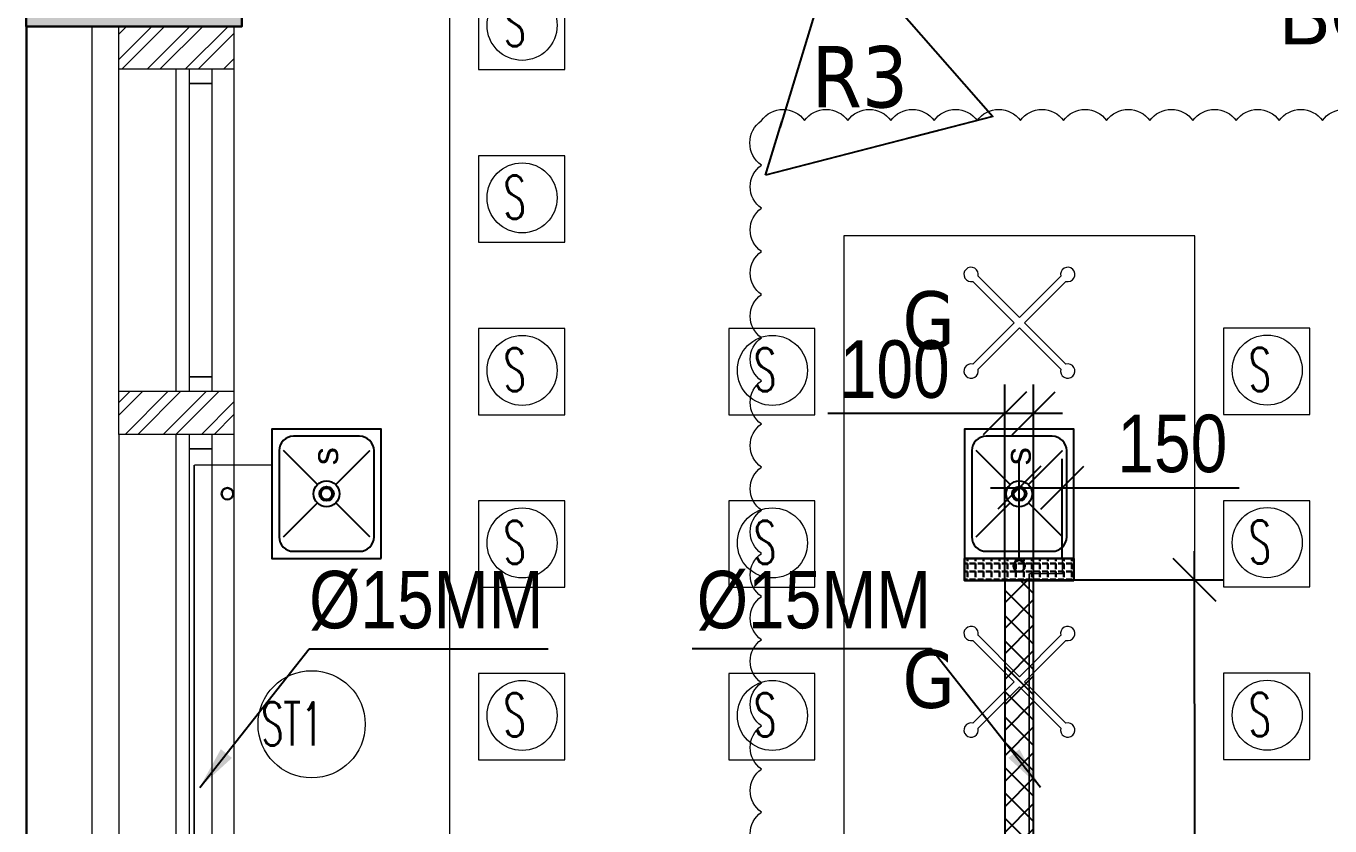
# Model space of a CAD drawing. Header units: inches. Extents: x 5899882 to 5988838, y -468923 to -96891.
# Drawn here: x 5958081 to 5962613, y -289802 to -287020 of the extents above; entities that cross this region are included whole.
import ezdxf

# ---------------------------------------------------------------- set-up
doc = ezdxf.new("R2010")
doc.units = ezdxf.units.IN
doc.header["$MEASUREMENT"] = 0
doc.linetypes.add('1', pattern=[0])
doc.layers.get('Defpoints').update_dxf_attribs({"color": 8})
for name, color, linetype in [('0- SLC ARCH LAYOUT', 7, 'Continuous'), ('0- SLC DIMENSION', 7, 'Continuous'), ('0-SLC RCC 2ND. FLOOR', 7, 'Continuous'), ('0-SLC-40 MM Waste water pipe', 3, 'Continuous'), ('0-SLC-DOMESTIC LINE', 5, 'DOMESTIC_LINE'), ('0-SLC-Raised portion', 1, 'Continuous'), ('0-SLC-Toilet fixture', 5, 'Continuous'), ('A-WALL-PATT', 252, 'Continuous')]:
    doc.layers.add(name, color=color, linetype=linetype)
for name, color, linetype, lineweight in [('ARCL-BOARD', 8, 'Continuous', 9), ('ARCL-HATCH-B', 8, 'Continuous', 5), ('ARLC-COL', 8, 'Continuous', 30), ('ARLC-DIM1', 8, 'Continuous', 5), ('ARLC-DIMF', 8, 'Continuous', 5), ('ARLC-DOOR-W', 8, 'Continuous', 5), ('ARLC-ELE0', 8, 'Continuous', 9), ('ARLC-FUR (NOMN)', 8, 'Continuous', 9), ('ARLC-FURN', 8, 'Continuous', 9), ('ARLC-GAS BURNER', 8, 'Continuous', 5), ('ARLC-HATCH-C', 8, 'Continuous', 5), ('ARLC-SINK', 8, 'Continuous', 9), ('ARLC-TEXT0', 8, 'Continuous', 20), ('ARLC-WALL', 8, 'Continuous', 15)]:
    doc.layers.add(name, color=color, linetype=linetype, lineweight=lineweight)
doc.styles.add('ARIAL', font='tahoma.ttf')
doc.styles.add('RS', font='simplex8.shx', dxfattribs={"width": 0.6, "height": 150})
doc.styles.get("Standard").update_dxf_attribs({"font": 'arial.ttf'})
doc.styles.add('swati', font='GOTHIC.TTF')
doc.styles.add('swis cn bt', font='swissc.ttf')
doc.linetypes.add('DOMESTIC_LINE', pattern='A,0.5,-0.2,["DWS",ARIAL,S=0.1,R=0,X=-0.1,Y=-0.05],-0.25', length=0.95)
doc.dimstyles.new('SLC', dxfattribs={"dimtxt": 200, "dimasz": 150, "dimexe": 100, "dimexo": 0, "dimgap": 50, "dimtad": 1, "dimdec": 0, "dimrnd": 5, "dimzin": 1, "dimdsep": 46, "dimtxsty": 'swis cn bt', "dimblk": 'OBLIQUE', "dimcen": 60, "dimdle": 100, "dimclrd": 256, "dimclre": 256, "dimclrt": 256, "dimazin": 0, "dimtfac": 1, "dimtdec": 0, "dimtofl": 0, "dimtmove": 0, "dimatfit": 3, "dimfxl": 0.18, "dimtolj": 1, "dimtzin": 0, "dimarcsym": 0})
pattern_1 = [(45, (-5806111.7, 109613.3), (-66.2912607, 66.2912607), []), (45, (-5806067.505, 109613.3), (-66.2912607, 66.2912607), [])]

# ---------------------------------------------------------------- blocks, each defined once
blk = doc.blocks.new('sk')
for p, q in [((5826975.9, -135444.1), (5827094.1, -135562.3)), ((5827157.8, -135562.3), (5827275.9, -135444.1)), ((5826975.9, -135744.1), (5827094.1, -135625.9)), ((5827157.8, -135625.9), (5827275.9, -135744.1))]:
    blk.add_line(p, q)
for radius in [45, 25]:
    blk.add_circle((5827125.9, -135594.1), radius)
at = {"layer": 'ARLC-SINK'}
blk.add_lwpolyline([(5826900.9, -135784.1), (5827350.9, -135784.1), (5827350.9, -135404.1), (5826900.9, -135404.1)], close=True, dxfattribs=at)
blk.add_lwpolyline([(5826975.9, -135759.1), (5827275.9, -135759.1, 0.414214), (5827325.9, -135709.1), (5827325.9, -135479.1, 0.414214), (5827275.9, -135429.1), (5826975.9, -135429.1, 0.414214), (5826925.9, -135479.1), (5826925.9, -135709.1, 0.414214)], format="xyb", close=True, dxfattribs=at)
blk.add_text('s', height=90, dxfattribs=at).set_placement((5827225.2, -135634.2))
blk = doc.blocks.new('FGVRRGBV')
at = {"layer": 'ARLC-GAS BURNER'}
for points in [[(5956168.2, -143896.6), (5956312, -143752.8), (5956168.2, -143609)], [(5956329.7, -143735.1), (5956185.9, -143591.3)], [(5956329.7, -143735.1), (5956473.4, -143591.3)], [(5956491.1, -143896.6), (5956347.3, -143752.8), (5956491.1, -143609)], [(5956329.7, -143770.5), (5956185.9, -143914.3)], [(5956329.7, -143770.5), (5956473.4, -143914.3)]]:
    blk.add_lwpolyline(points, dxfattribs=at)
for centre, start, end in [((5956161.7, -143584.9), 345, 285), ((5956497.6, -143584.9), 255, 195), ((5956161.7, -143920.7), 75, 15), ((5956497.6, -143920.7), 165, 105)]:
    blk.add_arc(centre, 25, start, end, dxfattribs=at)
at = {"layer": 'ARLC-GAS BURNER', "insert": (5956014.2, -143745.3), "char_height": 200, "attachment_point": 5, "style": 'ARIAL'}
blk.add_mtext('\\A1;G', dxfattribs=at)
blk = doc.blocks.new('srt')
at = {"layer": 'ARCL-BOARD'}
blk.add_lwpolyline([(5996549.3, -124341.8), (5996491.3, -124341.8), (5996491.3, -121813.8), (5996549.3, -121813.8)], close=True, dxfattribs=at)
at = {"layer": 'ARCL-BOARD', "ltscale": 350, "insert": (5996731.8, -122999.6), "char_height": 200, "attachment_point": 5, "rotation": 90, "style": 'swati', "bg_fill": 2}
blk.add_mtext('BOARD', dxfattribs=at)
blk = doc.blocks.new('A$C3DAD2E9A')
at = {"layer": 'ARCL-HATCH-B'}
h = blk.add_hatch(dxfattribs=at)
h.set_pattern_fill('ANSI32', color=256, scale=250)
h.set_pattern_definition(pattern_1)
h.paths.add_polyline_path([(13617.2, -12973.5), (13217.2, -12973.5), (13217.2, -13123.5), (13617.2, -13123.5)])
h = blk.add_hatch(dxfattribs=at)
h.set_pattern_fill('ANSI32', color=256, scale=250)
h.set_pattern_definition(pattern_1)
h.paths.add_polyline_path([(13617.2, -14243.5), (13217.2, -14243.5), (13217.2, -14393.5), (13617.2, -14393.5)])
at = {"layer": 'ARLC-DOOR-W'}
for points in [[(13462.2, -13123.5), (13462.2, -13173.5), (13542.2, -13173.5), (13542.2, -13123.5)], [(13542.2, -13173.5), (13462.2, -13173.5), (13462.2, -14193.5), (13542.2, -14193.5)], [(13462.2, -14193.5), (13462.2, -14243.5), (13542.2, -14243.5), (13542.2, -14193.5)], [(13462.2, -14393.5), (13462.2, -14443.5), (13542.2, -14443.5), (13542.2, -14393.5)], [(13542.2, -14443.5), (13462.2, -14443.5), (13462.2, -17653.5), (13542.2, -17653.5)]]:
    blk.add_lwpolyline(points, close=True, dxfattribs=at)
at = {"layer": 'ARLC-ELE0'}
for p, q in [((12897.2, -12973.5), (12897.2, -19123.5)), ((12897.2, -12975), (12897.2, -19125)), ((13217.2, -14393.5), (13217.2, -17703.5))]:
    blk.add_line(p, q, dxfattribs=at)
at = {"layer": 'ARLC-ELE0', "ltscale": 0.006}
for p, q in [((13217.2, -14243.5), (13217.2, -13123.5)), ((13617.2, -13123.5), (13617.2, -14243.5)), ((13217.2, -14393.5), (13217.2, -17703.5)), ((13617.2, -14393.5), (13617.2, -17703.5))]:
    blk.add_line(p, q, dxfattribs=at)
at = {"layer": 'ARLC-FUR (NOMN)'}
for centre, radius in [((14619.2, -12970.9), 121.8), ((14619.2, -13570.9), 121.8), ((14619.2, -14170.9), 121.8), ((15489.2, -14170.9), 121.8), ((17209.2, -14169.9), 121.8), ((14619.2, -14770.9), 121.8), ((15489.2, -14770.9), 121.8), ((17209.2, -14769.9), 121.8), ((13887.6, -15401.6), 186.4), ((14619.2, -15370.9), 121.8), ((15489.2, -15370.9), 121.8), ((17209.2, -15369.9), 121.8)]:
    blk.add_circle(centre, radius, dxfattribs=at)
at = {"layer": 'ARLC-FURN'}
blk.add_line((14367.3, -12700), (14367.3, -19875), dxfattribs=at)
for points in [[(14467.3, -13125), (14767.3, -13125), (14767.3, -12825), (14467.3, -12825)], [(14467.3, -13725), (14767.3, -13725), (14767.3, -13425), (14467.3, -13425)], [(15737.3, -19723.5), (16957.3, -19723.5), (16957.3, -13703), (15737.3, -13703)], [(14467.3, -14325), (14767.3, -14325), (14767.3, -14025), (14467.3, -14025)], [(15337.3, -14325), (15637.3, -14325), (15637.3, -14025), (15337.3, -14025)], [(17057.3, -14324), (17357.3, -14324), (17357.3, -14024), (17057.3, -14024)], [(14467.3, -14925), (14767.3, -14925), (14767.3, -14625), (14467.3, -14625)], [(15337.3, -14925), (15637.3, -14925), (15637.3, -14625), (15337.3, -14625)], [(17057.3, -14924), (17357.3, -14924), (17357.3, -14624), (17057.3, -14624)], [(14467.3, -15525), (14767.3, -15525), (14767.3, -15225), (14467.3, -15225)], [(15337.3, -15525), (15637.3, -15525), (15637.3, -15225), (15337.3, -15225)], [(17057.3, -15524), (17357.3, -15524), (17357.3, -15224), (17057.3, -15224)]]:
    blk.add_lwpolyline(points, close=True, dxfattribs=at)
at = {"layer": 'ARLC-WALL', "ltscale": 0.005}
for p, q in [((13417.2, -14243.5), (13417.2, -13123.5)), ((13417.2, -17703.5), (13417.2, -14393.5))]:
    blk.add_line(p, q, dxfattribs=at)
at = {"layer": 'ARLC-WALL'}
for points in [[(13217.2, -12973.5), (13617.2, -12973.5), (13617.2, -13123.5), (13217.2, -13123.5)], [(13217.2, -14243.5), (13617.2, -14243.5), (13617.2, -14393.5), (13217.2, -14393.5)]]:
    blk.add_lwpolyline(points, close=True, dxfattribs=at)
at = {"layer": 'ARLC-DIM1', "rotation": 270}
blk.add_blockref('srt', (140725, 5983792.8), dxfattribs=at)
at = {"layer": 'ARLC-GAS BURNER'}
for p in [(-5939981.8, 129747.7), (-5939981.8, 128499.1)]:
    blk.add_blockref('FGVRRGBV', p, dxfattribs=at)
at = {"layer": 'ARLC-SINK', "rotation": 90}
for p in [(-121654.7, -5841725.9), (-119246.8, -5841725.9)]:
    blk.add_blockref('sk', p, dxfattribs=at)
at = {"layer": 'ARLC-FUR (NOMN)', "style": 'RS', "width": 0.6}
for s, p in [('S ', (14555, -13043.7)), ('S ', (14555, -13643.7)), ('S ', (14555, -14243.7)), ('S ', (15425, -14243.7)), ('S ', (17145, -14242.7)), ('S ', (14555, -14843.7)), ('S ', (15425, -14843.7)), ('S ', (17145, -14842.7)), ('S ', (14555, -15443.7)), ('S ', (15425, -15443.7)), ('S ', (17145, -15442.7)), ('ST1', (13712.1, -15474.9))]:
    blk.add_text(s, height=150, dxfattribs=at).set_placement(p)
at = {"layer": 'ARLC-TEXT0', "ltscale": 0.1, "insert": (15793.2, -13151.7), "char_height": 213.68, "attachment_point": 5, "style": 'ARIAL', "bg_fill": 2}
blk.add_mtext('R3', dxfattribs=at)
blk.add_lwpolyline([(15465.5, -13491.8), (15715.2, -12671.6), (16256, -13288.5), (15465.5, -13491.8)], close=True)
at = {"layer": 'ARLC-DIMF'}
blk.add_lwpolyline([(15451.1, -15857.3, -0.520567), (15451.1, -15707.3, -0.520567), (15451.1, -15557.3, -0.520567), (15451.1, -15407.3, -0.520567), (15451.1, -15257.3, -0.520567), (15451.1, -15107.3, -0.520567), (15451.1, -14957.3, -0.520567), (15451.1, -14807.3, -0.520567), (15451.1, -14657.3, -0.520567), (15451.1, -14507.3, -0.520567), (15451.1, -14357.3, -0.520567), (15451.1, -14207.3, -0.520567), (15451.1, -14057.3, -0.520567), (15451.1, -13907.3, -0.520567), (15451.1, -13757.3, -0.520567), (15451.1, -13607.3, -0.520567), (15451.1, -13457.3, -0.520567), (15451.1, -13302.4, -0.520567), (15601.1, -13302.4, -0.520567), (15751.1, -13302.4, -0.520567), (15901.1, -13302.4, -0.520567), (16051.1, -13302.4, -0.520567), (16201.1, -13302.4, -0.520567), (16351.1, -13302.4, -0.520567), (16501.1, -13302.4, -0.520567), (16651.1, -13302.4, -0.520567), (16801.1, -13302.4, -0.520567), (16951.1, -13302.4, -0.520567), (17101.1, -13302.4, -0.520567), (17251.1, -13302.4, -0.520567), (17401.1, -13302.4, -0.520567), (17551.1, -13302.4, -0.520567)], format="xyb", dxfattribs=at)
blk = doc.blocks.new('sink22')
at = {"color": 0}
for p, q in [((-150, 150), (-31.8, 31.8)), ((-150, 150), (-31.8, 31.8)), ((31.8, 31.8), (150, 150)), ((31.8, 31.8), (150, 150)), ((-150, -150), (-31.8, -31.8)), ((-150, -150), (-31.8, -31.8)), ((31.8, -31.8), (150, -150)), ((31.8, -31.8), (150, -150))]:
    blk.add_line(p, q, dxfattribs=at)
blk.add_lwpolyline([(-225, -190), (225, -190), (225, 190), (-225, 190)], close=True, dxfattribs=at)
blk.add_lwpolyline([(-150, -165), (150, -165, 0.414214), (200, -115), (200, 115, 0.414214), (150, 165), (-150, 165, 0.414214), (-200, 115), (-200, -115, 0.414214)], format="xyb", close=True, dxfattribs=at)
for radius in [45, 45, 25, 25]:
    blk.add_circle((0, 0), radius, dxfattribs=at)
blk = doc.blocks.new('A$C77C3199A')
at = {"layer": 'ARLC-HATCH-C', "ltscale": 0.1}
blk.add_hatch(color=0, dxfattribs=at).paths.add_polyline_path([(12895, -12225), (12895, -12975), (13645, -12975), (13645, -12225)])
at = {"layer": 'ARLC-COL', "color": 0}
blk.add_lwpolyline([(13645, -12225), (12895, -12225), (12895, -12975), (13645, -12975)], close=True, dxfattribs=at)
at = {"layer": 'ARLC-WALL', "color": 30}
for p, q in [((12895, -19125), (12895, -12975)), ((13125, -19125), (13125, -12975))]:
    blk.add_line(p, q, dxfattribs=at)
blk = doc.blocks.new('_OBLIQUE')
at = {"color": 0, "linetype": 'ByBlock'}
blk.add_line((-0.5, -0.5), (0.5, 0.5), dxfattribs=at)
blk = doc.blocks.new('*D306')
at = {"layer": '0- SLC DIMENSION', "lineweight": -2, "transparency": 16777216}
for p, q in [((5962143.4, -293102.4), (5962143.1, -288846.2)), ((5961583.4, -288946.3), (5962243.1, -288946.2)), ((5961583.6, -293002.4), (5962243.4, -293002.4))]:
    blk.add_line(p, q, dxfattribs=at)
at = {"layer": 'Defpoints', "color": 0, "transparency": 16777216}
for p in [(5961583.4, -288946.3), (5962143.1, -288946.2), (5961583.6, -293002.4)]:
    blk.add_point(p, dxfattribs=at)
at = {"layer": '0- SLC DIMENSION', "lineweight": -2, "transparency": 16777216, "xscale": 150, "yscale": 150, "zscale": 150}
for p, rotation in [((5962143.1, -288946.2), 90.00383388469614), ((5962143.4, -293002.4), 270.0038338846961)]:
    blk.add_blockref('_OBLIQUE', p, dxfattribs=dict(at, rotation=rotation))
at = {"layer": '0- SLC DIMENSION', "transparency": 16777216, "insert": (5962295.8, -290974.3), "char_height": 200, "attachment_point": 5, "rotation": 270.0038, "style": 'swis cn bt'}
blk.add_mtext('\\A1;4055', dxfattribs=at)
blk = doc.blocks.new('*D310')
at = {"layer": '0- SLC DIMENSION', "lineweight": -2, "transparency": 16777216}
for p, q in [((5961483.3, -288947.1), (5961483.3, -288267)), ((5961583.4, -288946.3), (5961583.4, -288267)), ((5961483.3, -288367), (5960868.1, -288367)), ((5961683.4, -288367), (5961483.3, -288367))]:
    blk.add_line(p, q, dxfattribs=at)
at = {"layer": 'Defpoints', "color": 0, "transparency": 16777216}
for p in [(5961483.3, -288367), (5961483.3, -288947.1), (5961583.4, -288946.3)]:
    blk.add_point(p, dxfattribs=at)
at = {"layer": '0- SLC DIMENSION', "lineweight": -2, "transparency": 16777216, "xscale": 150, "yscale": 150, "zscale": 150, "rotation": 180}
blk.add_blockref('_OBLIQUE', (5961483.3, -288367), dxfattribs=at)
at = {"layer": '0- SLC DIMENSION', "lineweight": -2, "transparency": 16777216, "xscale": 150, "yscale": 150, "zscale": 150}
blk.add_blockref('_OBLIQUE', (5961583.4, -288367), dxfattribs=at)
at = {"layer": '0- SLC DIMENSION', "transparency": 16777216, "insert": (5961100.7, -288214.3), "char_height": 200, "attachment_point": 5, "style": 'swis cn bt'}
blk.add_mtext('\\A1;100', dxfattribs=at)
blk = doc.blocks.new('*D561')
at = {"layer": '0- SLC DIMENSION', "lineweight": -2, "transparency": 16777216}
for p, q in [((5961533.4, -288871.5), (5961533.4, -288525.5)), ((5961683, -288871.5), (5961683, -288525.5)), ((5961433.4, -288625.5), (5961683, -288625.5)), ((5961683, -288625.5), (5962298.2, -288625.5))]:
    blk.add_line(p, q, dxfattribs=at)
at = {"layer": 'Defpoints', "color": 0, "transparency": 16777216}
for p in [(5961683, -288625.5), (5961533.4, -288871.5), (5961683, -288871.5)]:
    blk.add_point(p, dxfattribs=at)
at = {"layer": '0- SLC DIMENSION', "lineweight": -2, "transparency": 16777216, "xscale": 150, "yscale": 150, "zscale": 150, "rotation": 180}
blk.add_blockref('_OBLIQUE', (5961533.4, -288625.5), dxfattribs=at)
at = {"layer": '0- SLC DIMENSION', "lineweight": -2, "transparency": 16777216, "xscale": 150, "yscale": 150, "zscale": 150}
blk.add_blockref('_OBLIQUE', (5961683, -288625.5), dxfattribs=at)
at = {"layer": '0- SLC DIMENSION', "transparency": 16777216, "insert": (5962065.6, -288472.8), "char_height": 200, "attachment_point": 5, "style": 'swis cn bt'}
blk.add_mtext('\\A1;150', dxfattribs=at)

msp = doc.modelspace()

# ---------------------------------------------------------------- block references
at = {"layer": '0- SLC ARCH LAYOUT'}
msp.add_blockref('A$C3DAD2E9A', (5945186.1, -274046.5), dxfattribs=at)

# ---------------------------------------------------------------- next in the draw order: hatches: boundary and pattern name
at = {"layer": '0-SLC-Raised portion'}
h = msp.add_hatch(dxfattribs=at)
h.set_pattern_fill('ANSI37', color=4, scale=500, angle=270.1925)
h.set_pattern_definition([(315.1924968, (8733077.81, 326920.55), (44.0454454, 44.3424034), []), (45.1924968, (8733077.81, 326920.55), (-44.3424034, 44.0454454), [])])
h.paths.add_polyline_path([(5961483.6, -293003.3), (5961583.6, -293002.4), (5961583.4, -288946.3), (5961483.3, -288947.1)])
at = {"layer": 'A-WALL-PATT', "lineweight": 30}
h = msp.add_hatch(dxfattribs=at)
h.set_pattern_fill('ANGLE', color=8, scale=4, angle=-180)
h.set_pattern_definition([(180, (5993540.275, -296264.792), (-2e-14, -27.94), [20.32, -7.62]), (270, (5993540.275, -296264.792), (27.94, -2e-14), [20.32, -7.62])])
h.paths.add_polyline_path([(5961723.3, -288948.2), (5961343.3, -288948.1), (5961343.4, -288871.5), (5961723.4, -288871.6)])

# ---------------------------------------------------------------- next in the draw order: linework, layer by layer
at = {"layer": '0-SLC-40 MM Waste water pipe', "lineweight": 30}
for centre in [(5958780.8, -288646.3), (5959125.5, -288646.5), (5961533.4, -288646.5), (5961533.3, -288897.8), (5961533.3, -288897.8)]:
    msp.add_circle(centre, 20, dxfattribs=at)
at = {"layer": '0-SLC-DOMESTIC LINE', "color": 5, "linetype": '1', "const_width": 5}
for points in [[(5958665.5, -288546.4), (5958935.5, -288546.4)], [(5958665.5, -293097.6), (5958665.5, -288546.4)], [(5961683, -288871.5), (5961683, -288924), (5961568, -288924)], [(5961568, -288924), (5961568, -293728.5)]]:
    msp.add_lwpolyline(points, dxfattribs=at)
at = {"layer": '0-SLC-Raised portion', "color": 4}
msp.add_lwpolyline([(5961483.6, -293003.3), (5961583.6, -293002.4), (5961583.4, -288946.3), (5961483.3, -288947.1)], close=True, dxfattribs=at)
at = {"layer": 'A-WALL-PATT', "color": 8, "lineweight": 30}
msp.add_lwpolyline([(5961723.3, -288948.2), (5961343.3, -288948.1), (5961343.4, -288871.5), (5961723.4, -288871.6)], close=True, dxfattribs=at)

# ---------------------------------------------------------------- next in the draw order: block references
at = {"layer": '0-SLC RCC 2ND. FLOOR'}
msp.add_blockref('A$C77C3199A', (5945186.1, -274046.5), dxfattribs=at)
at = {"layer": '0-SLC-Toilet fixture', "color": 140, "rotation": 90}
for p in [(5959125.5, -288646.5), (5961533.4, -288646.5)]:
    msp.add_blockref('sink22', p, dxfattribs=at)

# ---------------------------------------------------------------- next in the draw order: texts
at = {"layer": '0-SLC-DOMESTIC LINE', "linetype": '1', "char_height": 200, "width": 687.595}
for insert, attachment_point in [((5959064.9, -288914.5), 1), ((5961227.2, -288914.5), 3)]:
    msp.add_mtext('{\\fSwis721 Cn BT|b0|i0|c0|p34;%%C15MM}', dxfattribs=dict(at, insert=insert, attachment_point=attachment_point))

# ---------------------------------------------------------------- next in the draw order: dimensions: what is measured, and where the dimension line sits
at = {"layer": '0- SLC DIMENSION', "color": 1}
for base, p1, p2, picture, middle in [((5961483.3, -288367), (5961583.4, -288946.3), (5961483.3, -288947.1), '*D310', (5961100.7, -288214.3)), ((5961683, -288625.5), (5961533.4, -288871.5), (5961683, -288871.5), '*D561', (5962065.6, -288472.8))]:
    dim = msp.add_linear_dim(base=base, p1=p1, p2=p2, dimstyle='SLC', dxfattribs=at)
    dim.commit()
    dim.dimension.update_dxf_attribs({"geometry": picture, "text_midpoint": middle})
dim = msp.add_aligned_dim(p1=(5961583.6, -293002.4), p2=(5961583.4, -288946.3), distance=-559.7, dimstyle='SLC', dxfattribs=at)
dim.commit()
dim.dimension.update_dxf_attribs({"geometry": '*D306', "text_midpoint": (5962295.8, -290974.3)})

# ---------------------------------------------------------------- next in the draw order: leaders
at = {"layer": '0-SLC-DOMESTIC LINE', "linetype": '1'}
for points in [[(5958684.5, -289667.5), (5959064.9, -289186), (5959896, -289186)], [(5961607.5, -289667.5), (5961227.2, -289186), (5960396, -289186)]]:
    msp.add_leader(points, dimstyle='SLC', override={"dimgap": 50, "dimtad": 0, "dimfxlon": 1}, dxfattribs=at)

doc.saveas('drawing.dxf')
